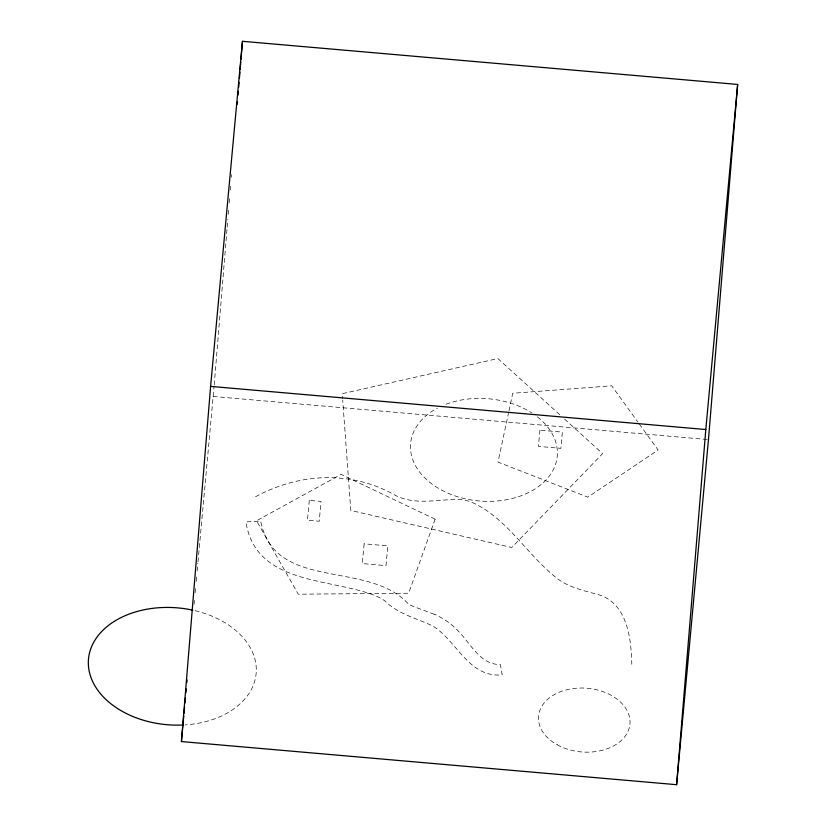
<?xml version="1.0" encoding="UTF-8"?>
<svg xmlns="http://www.w3.org/2000/svg" width="826" height="826" viewBox="0 0 826 826"><rect width="100%" height="100%" fill="white"/><g stroke="black" fill="none" stroke-linecap="round" stroke-linejoin="round"><path stroke-width="0.62" stroke-dasharray="4.13 3.1" d="M197.982 561.959L214.099 386.207M214.213 384.926L227.067 228.503M227.171 227.222L227.811 219.52M228.234 214.399L228.761 207.987M229.174 202.855L229.597 197.724M230.237 190.032L230.547 186.191M231.29 177.208L231.497 174.647M194.079 604.291L194.43 600.44M195.142 592.748L195.617 587.616M196.206 581.205L196.681 576.073M197.156 570.942L197.868 563.239M508.713 412.05L497.985 462.106L587.833 497.159L658.115 450.005L638.653 423.077M508.981 410.801L512.729 393.279L611.694 385.804L637.899 422.045M255.533 496.736C299.817 472.823 351.546 470.242 395.582 495.486C415.87 505.677 438.369 499.09 459.772 499.451A30.376 21.177 4.7 0 1 471.026 501.919C505.946 517.128 525.388 552.295 553.916 575.794C566.904 587.544 584.364 590.528 600.543 595.298C627.874 605.365 631.126 639.293 631.807 664.28M213.263 396.47L707.18 439.494M434.321 614.307L413.485 606.49A23.582 16.437 4.7 0 1 407.868 603.558M407.941 603.507C367.24 559.811 275.151 591.963 260.696 521.361L245.89 521.836C255.833 585.417 330.204 577.611 375.933 595.897A61.434 42.828 4.7 0 1 385.019 600.946C398.204 614.276 416.521 618.127 432.793 626.036C457.046 640.811 468.559 677.95 502.187 674.863L500.319 664.455C480.598 665.064 470.768 643.815 458.812 631.683A76.653 53.442 4.7 0 0 434.455 614.162M559.77 414.735L497.861 358.556L342.232 393.682L342.614 398.813M564.53 419.05L602.619 453.629L511.738 547.514L350.813 510.468L342.707 400.094M195.142 610.703A84.128 58.656 4.7 0 1 256.143 673.407A84.128 58.656 4.7 0 1 185.127 724.898M537.354 416.851A73.597 51.305 4.7 0 1 533.069 490.148A73.597 51.305 4.7 0 1 428.167 480.99A73.597 51.305 4.7 0 1 437.439 408.127M446.009 404.265A73.597 51.305 4.7 0 1 531.655 412.814M309.296 500.38L307.458 520.215L319.218 521.237L321.046 501.403L309.296 500.38M364.132 543.807L362.304 563.58L386.01 565.645L387.838 545.872L364.132 543.807M539.925 430.16L538.428 446.381L560.864 448.342L562.361 432.112L539.925 430.16M435.106 519.193L408.633 593.244L298.258 594.204L256.535 520.752L341.107 474.392L435.106 519.193M557.168 744.763A45.853 31.966 4.7 0 0 629.763 725.507A45.853 31.966 4.7 0 0 565.831 689.999A45.853 31.966 4.7 0 0 557.168 744.763"/><path stroke-width="1.24" d="M181.41 741.562L210.609 386.392L242.462 41.3L737.659 84.438L708.46 439.608L676.608 784.7L181.41 741.562L183.775 715.905M237.299 104.128L237.506 101.567M238.033 95.155L238.353 91.304M238.662 87.463L239.086 82.332M239.406 78.48L239.932 72.069M240.139 69.508L240.779 61.816M240.986 59.255L242.462 41.3M676.608 784.7L705.807 429.53L737.659 84.438M184.012 713.334L184.601 706.922M184.962 703.071L185.437 697.939M185.902 692.808L186.263 688.967M186.852 682.544L187.089 679.984M210.609 386.392L705.807 429.53M182.752 725.022A84.128 58.656 4.7 0 1 88.485 659.169A84.128 58.656 4.7 0 1 192.83 610.177"/></g></svg>
